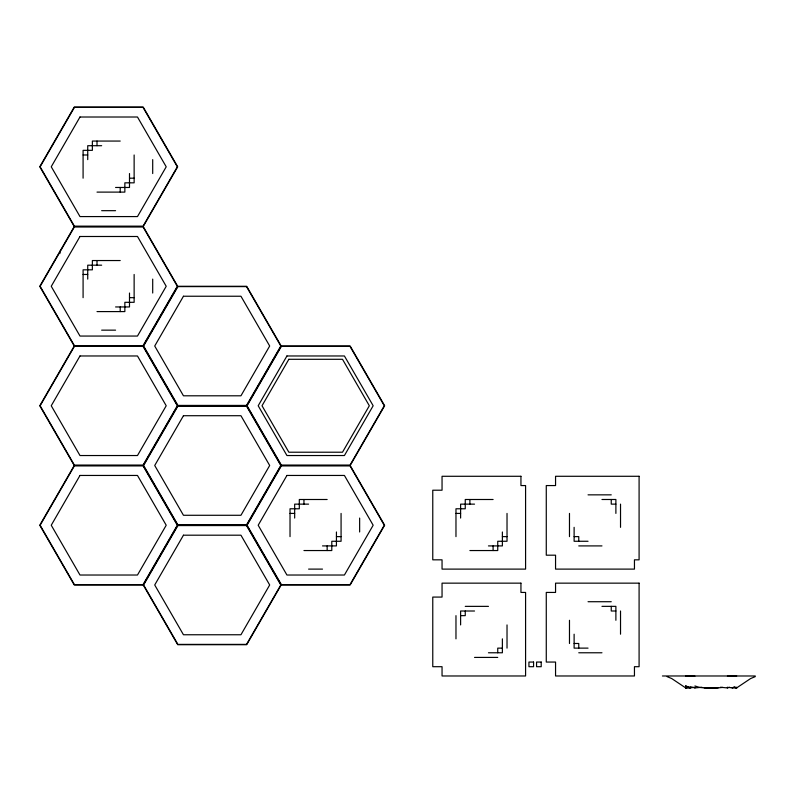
<?xml version="1.0" encoding="UTF-8"?>
<svg xmlns="http://www.w3.org/2000/svg" width="795" height="795" viewBox="0 0 795 795"><rect width="100%" height="100%" fill="white"/><g stroke="black" fill="none" stroke-linecap="round" stroke-linejoin="round"><path stroke-width="1.19" d="M350.168 465.492L384.661 405.758L350.168 346.014L281.182 346.014L246.698 286.279L177.712 286.279L143.219 226.535L74.243 226.535L39.75 286.279L74.243 346.014L143.219 346.014L177.712 405.758L246.698 405.758L281.182 465.492L350.168 465.492L384.661 525.237L350.168 584.971L281.182 584.971L246.698 644.715L177.712 644.715L143.219 584.971L74.243 584.971L39.75 525.237L74.243 465.492L143.219 465.492L177.712 525.237L246.698 525.237L281.182 465.492M74.243 346.014L39.75 405.758L74.243 465.492M143.219 226.535L177.712 166.801L143.219 107.057L74.243 107.057L39.75 166.801L74.243 226.535M143.219 346.014L177.712 286.279M143.219 465.492L177.712 405.758M143.219 584.971L177.712 525.237M246.698 405.758L281.182 346.014M736.687 687.943L734.361 687.238L736.687 687.943L736.687 687.427L732.046 687.605L736.687 687.874L750.609 678.552L755.25 676.634L755.25 675.989L662.434 675.979M733.904 687.148L732.046 687.943L728.568 687.347M685.638 687.943L690.279 687.605L685.638 685.966L685.638 687.943L687.953 687.238L685.638 687.874L671.715 678.552L667.075 676.634M720.439 687.238L727.405 687.943L729.721 687.297M693.757 687.347L690.279 687.943L685.638 687.427M701.876 687.238L694.919 687.943L690.279 686.642L690.279 687.943L685.638 685.966M694.919 685.966L699.56 687.437L704.201 687.874A330.809 330.809 0 0 0 718.124 687.874L722.764 687.427M732.046 687.605L736.687 687.427M727.405 676.148L736.687 675.979M120.214 141.063L92.369 141.063L92.369 150.344L83.087 150.344L83.087 178.189M101.651 145.704L87.728 145.704L87.728 159.626M83.087 154.985L87.728 154.985M129.496 178.189L134.136 178.189M115.573 187.471L129.496 187.471L129.496 173.548M97.01 192.112L124.855 192.112L124.855 182.83L134.136 182.83L134.136 154.985M101.651 210.675L115.573 210.675M120.214 260.541L92.369 260.541L92.369 269.823L83.087 269.823L83.087 297.668M101.651 265.182L87.728 265.182L87.728 279.105M83.087 274.464L87.728 274.464M129.496 297.668L134.136 297.668M115.573 306.95L129.496 306.95L129.496 293.027M97.01 311.59L124.855 311.59L124.855 302.309L134.136 302.309L134.136 274.464M115.573 330.154L101.651 330.154M588.042 494.848L611.246 494.848M327.152 499.498L299.308 499.498L299.308 508.78L290.026 508.78L290.026 536.625M493.099 499.498L465.254 499.498L465.254 508.78L455.972 508.78L455.972 536.625M601.964 499.489L615.886 499.489L615.886 513.411M308.589 504.139L294.667 504.139L294.667 518.062M474.536 504.139L460.613 504.139L460.613 518.062M615.886 504.129L611.246 504.129L611.246 499.489M290.026 513.421L294.667 513.421M455.972 513.421L460.613 513.421M336.434 536.625L341.075 536.625M502.38 536.625L507.021 536.625M574.119 536.625L578.76 536.615L578.76 541.266M588.042 541.266L574.119 541.266L574.119 527.333M322.512 545.907L336.434 545.907L336.434 531.984M488.458 545.907L502.38 545.907L502.38 531.984M578.76 545.907L601.964 545.907M303.948 550.547L331.793 550.547L331.793 541.266L341.075 541.266L341.075 513.421M469.895 550.547L497.74 550.547L497.74 541.266L507.021 541.266L507.021 513.421M308.589 569.111L322.512 569.111M588.042 601.716L611.246 601.716M465.254 606.366L488.458 606.366M601.964 606.356L615.886 606.356L615.886 620.279M474.536 611.007L460.613 611.007L460.613 624.93M615.886 610.997L611.246 610.997L611.246 606.356M460.613 615.648L465.254 615.648L465.254 611.007M574.119 643.483L578.76 643.483L578.76 648.134M502.38 648.134L497.74 648.134L497.74 652.774M588.042 648.124L574.119 648.134L574.119 634.201M488.458 652.774L502.38 652.774L502.38 638.852M578.76 652.774L601.964 652.774M474.536 657.415L497.74 657.415M685.638 675.979L694.919 676.148M246.698 525.237L281.182 584.971M727.405 687.158L727.405 687.943M694.919 687.158L694.919 687.943M620.527 504.129L620.527 527.343M620.527 610.997L620.527 634.201M569.478 513.411L569.478 536.625M569.478 620.279L569.478 643.493M507.021 624.93L507.021 648.134M493.099 545.907L493.099 550.547M469.895 499.498L469.895 504.139M455.972 615.648L455.972 638.852M359.638 518.062L359.638 531.984M327.152 545.907L327.152 550.547M303.948 499.498L303.948 504.139M152.7 159.616L152.7 173.548M152.7 279.105L152.7 293.027M120.214 187.471L120.214 192.112M120.214 306.95L120.214 311.59M97.01 141.063L97.01 145.704M97.01 260.541L97.01 265.182M59.873 251.25L59.873 253.575M718.124 687.874A331.495 331.495 0 0 1 704.201 687.874M74.432 107.395L40.138 166.801L74.432 226.207L143.03 226.207L177.325 166.801L143.03 107.395L74.432 107.395M79.987 117.014L51.248 166.801L79.987 216.578L137.475 216.578L166.215 166.801L137.475 117.014L79.987 117.014M74.432 226.873L40.138 286.279L74.432 345.686L143.03 345.686L177.325 286.279L143.03 226.873L74.432 226.873M79.987 236.493L51.248 286.279L79.987 336.056L137.475 336.056L166.215 286.279L137.475 236.493L79.987 236.493M74.432 346.352L40.138 405.758L74.432 465.164L143.03 465.164L177.325 405.758L143.03 346.352L74.432 346.352M79.987 355.971L51.248 405.758L79.987 455.535L137.475 455.535L166.215 405.758L137.475 355.971L79.987 355.971M74.432 465.83L40.138 525.237L74.432 584.643L143.03 584.643L177.325 525.237L143.03 465.83L74.432 465.83M177.901 286.607L143.607 346.014L177.901 405.42L246.5 405.42L280.804 346.014L246.5 286.607L177.901 286.607M79.987 475.45L51.248 525.237L79.987 575.024L137.475 575.024L166.215 525.237L137.475 475.45L79.987 475.45M183.456 296.237L154.717 346.014L183.456 395.801L240.945 395.801L269.684 346.014L240.945 296.237L183.456 296.237M177.901 406.086L143.607 465.492L177.901 524.909L246.5 524.909L280.804 465.492L246.5 406.086L177.901 406.086M183.456 415.715L154.717 465.492L183.456 515.279L240.945 515.279L269.684 465.492L240.945 415.715L183.456 415.715M177.901 525.565L143.607 584.971L177.901 644.387L246.5 644.387L280.804 584.971L246.5 525.565L177.901 525.565M281.38 346.352L247.076 405.758L281.38 465.164L349.979 465.164L384.273 405.758L349.979 346.352L281.38 346.352M183.456 535.194L154.717 584.971L183.456 634.758L240.945 634.758L269.684 584.971L240.945 535.194L183.456 535.194M286.935 355.971L258.186 405.758L286.935 455.535L344.414 455.535L373.163 405.758L344.414 355.971L286.935 355.971M288.853 359.29L262.022 405.758L288.853 452.216L342.506 452.216L369.327 405.758L342.506 359.29L288.853 359.29M281.38 465.83L247.076 525.237L281.38 584.643L349.979 584.643L384.273 525.237L349.979 465.83L281.38 465.83M286.935 475.45L258.186 525.237L286.935 575.024L344.414 575.024L373.163 525.237L344.414 475.45L286.935 475.45M520.944 476.284L442.05 476.284L442.05 490.207L432.768 490.207L432.768 559.829L442.05 559.829L442.05 569.111L525.584 569.111L525.584 485.566L520.944 485.566L520.944 476.284M639.091 476.284L555.556 476.284L555.556 485.566L546.274 485.566L546.274 555.188L555.556 555.188L555.556 569.111L634.45 569.111L634.45 559.829L639.091 559.829L639.091 476.284M520.944 583.152L442.05 583.152L442.05 597.075L432.768 597.075L432.768 666.697L442.05 666.697L442.05 675.979L525.584 675.979L525.584 592.434L520.944 592.434L520.944 583.152M639.091 583.152L555.556 583.152L555.556 592.434L546.274 592.434L546.274 662.056L555.556 662.056L555.556 675.979L634.45 675.979L634.45 666.697L639.091 666.697L639.091 583.152M533.574 662.056L528.933 662.056L528.933 666.697L533.574 666.697L533.574 662.056M541.206 662.056L536.565 662.056L536.565 666.697L541.206 666.697L541.206 662.056"/></g></svg>
